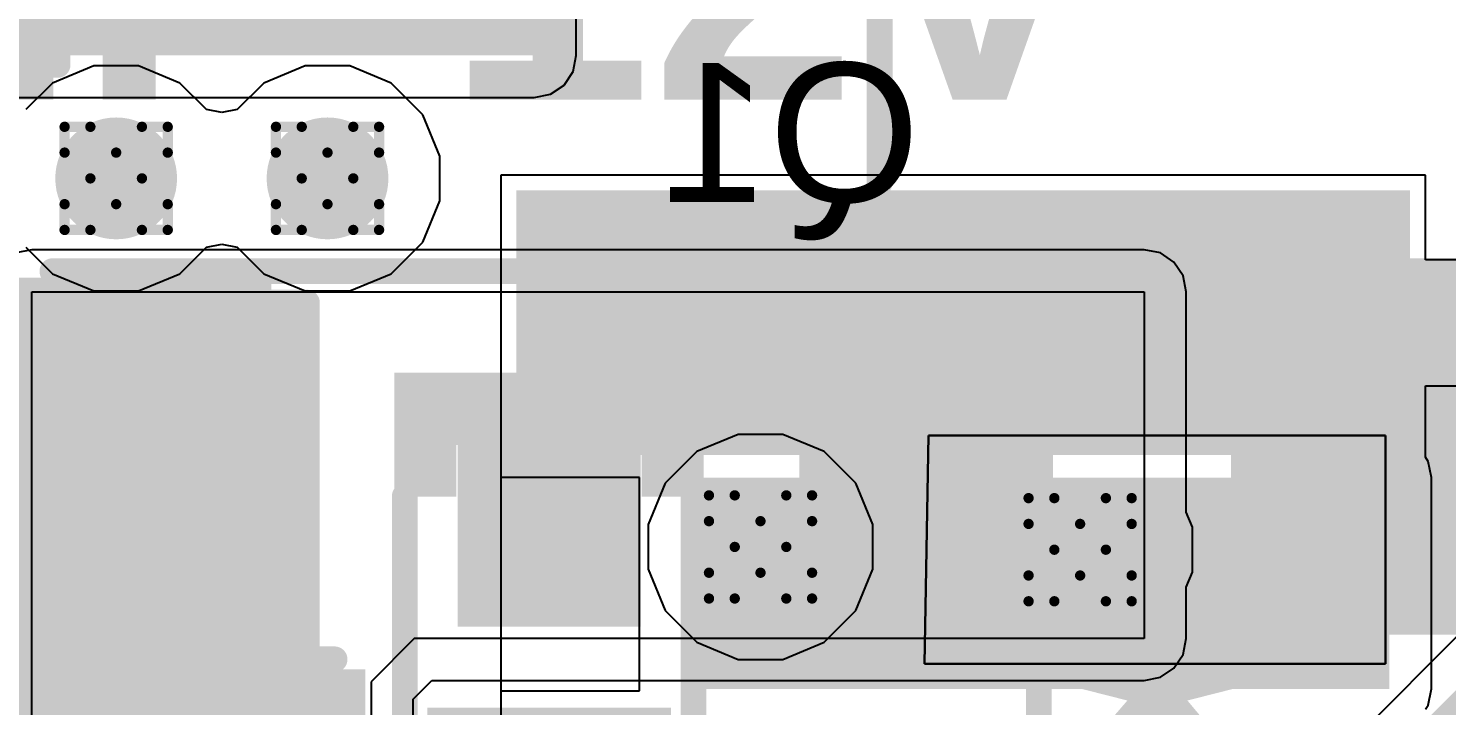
# Model space of a CAD drawing. Header units: inches. Extents: x -6 to 328, y -6 to 90.
# Drawn here: x 4.81 to 11.8, y 29.68 to 33.01 of the extents above; entities that cross this region are included whole.
import ezdxf

# ---------------------------------------------------------------- set-up
doc = ezdxf.new("R2010")
doc.units = ezdxf.units.IN
for name, color, linetype in [('Bottom Layer', 5, 'Continuous'), ('Bottom Overlay', 54, 'Continuous'), ('Bottom Paste', 16, 'Continuous'), ('Bottom Solder', 6, 'Continuous'), ('Drill Drawing', 1, 'Continuous'), ('GND', 76, 'Continuous'), ('PWR', 16, 'Continuous'), ('Top Layer', 1, 'Continuous'), ('Top Overlay', 2, 'Continuous'), ('Top Paste', 8, 'Continuous'), ('Top Solder', 216, 'Continuous'), ('Via Holes', 16, 'Continuous')]:
    doc.layers.add(name, color=color, linetype=linetype)
doc.styles.add('Arial', font='', dxfattribs={"height": 0.2})
doc.styles.add('Arial_Bold', font='', dxfattribs={"height": 0.2})
doc.styles.get('Arial').set_extended_font_data('Arial')
doc.styles.get('Arial_Bold').set_extended_font_data('Arial', bold=True)

# ---------------------------------------------------------------- blocks, each defined once
blk = doc.blocks.new('FNR4030S3R9MT_B_47')
at = {"layer": 'Bottom Layer'}
for points in [[(-2.05, 1.85), (-0.95, 1.85), (-0.95, -1.85), (-2.05, -1.85)], [(0.95, 1.85), (2.05, 1.85), (2.05, -1.85), (0.95, -1.85)]]:
    blk.add_hatch(color=5, dxfattribs=at).paths.add_polyline_path(points)
at = {"layer": 'Bottom Paste'}
for points in [[(-2.05, 1.85), (-0.95, 1.85), (-0.95, -1.85), (-2.05, -1.85)], [(0.95, 1.85), (2.05, 1.85), (2.05, -1.85), (0.95, -1.85)]]:
    blk.add_hatch(color=16, dxfattribs=at).paths.add_polyline_path(points)
at = {"layer": 'Bottom Solder'}
for points in [[(-2.1516, 1.9516), (-0.8484, 1.9516), (-0.8484, -1.9516), (-2.1516, -1.9516)], [(0.8484, 1.9516), (2.1516, 1.9516), (2.1516, -1.9516), (0.8484, -1.9516)]]:
    blk.add_hatch(color=6, dxfattribs=at).paths.add_polyline_path(points)
at = {"layer": 'Bottom Overlay'}
for points in [[(-2, 2, 0.127, 0.127, 0), (2, 2, 0.127, 0.127, 0)], [(-2, -2, 0.127, 0.127, 0), (2, -2, 0.127, 0.127, 0)]]:
    blk.add_lwpolyline(points, format="xyseb", dxfattribs=at)
for points in [[(-2.0317, 2, 0.0635, 0.0635, 1), (-1.9682, 2, 0.0635, 0.0635, 1)], [(1.9683, 2, 0.0635, 0.0635, 1), (2.0318, 2, 0.0635, 0.0635, 1)], [(-2.0317, -2, 0.0635, 0.0635, 1), (-1.9682, -2, 0.0635, 0.0635, 1)], [(1.9683, -2, 0.0635, 0.0635, 1), (2.0318, -2, 0.0635, 0.0635, 1)]]:
    blk.add_lwpolyline(points, format="xyseb", close=True, dxfattribs=at)
blk = doc.blocks.new('HR963370A_51')
at = {"layer": 'Top Layer'}
blk.add_hatch(color=1, dxfattribs=at).paths.add_polyline_path([(6, 10.35), (7.1, 10.35), (7.1, 6.15), (6, 6.15)])
at = {"layer": 'Top Paste'}
blk.add_hatch(color=8, dxfattribs=at).paths.add_polyline_path([(6, 10.35), (7.1, 10.35), (7.1, 6.15), (6, 6.15)])
at = {"layer": 'Top Solder'}
blk.add_hatch(color=216, dxfattribs=at).paths.add_polyline_path([(5.8984, 10.4516), (7.2016, 10.4516), (7.2016, 6.0484), (5.8984, 6.0484)])
at = {"layer": 'Top Overlay'}
blk.add_lwpolyline([(7.239, 8.6614, 0.127, 0.127, 0), (8.1788, 8.6614, 0.127, 0.127, 0)], format="xyseb", dxfattribs=at)
blk.add_lwpolyline([(7.2073, 8.6614, 0.0635, 0.0635, 1), (7.2708, 8.6614, 0.0635, 0.0635, 1)], format="xyseb", close=True, dxfattribs=at)
blk = doc.blocks.new('SOD_523F_B_55')
at = {"layer": 'Bottom Layer'}
for points in [[(-1.4, 0.26), (-0.6, 0.26), (-0.6, -0.26), (-1.4, -0.26)], [(0.6, 0.26), (1.4, 0.26), (1.4, -0.26), (0.6, -0.26)]]:
    blk.add_hatch(color=5, dxfattribs=at).paths.add_polyline_path(points)
at = {"layer": 'Bottom Overlay'}
for points in [[(0.7367, 0.3302), (1.7781, 0.3302), (1.7781, 0.508), (0.7367, 0.508)], [(1.4987, -0.3556), (1.7781, -0.3556), (1.7781, 0.381), (1.4987, 0.381)], [(0.7367, -0.508), (1.7781, -0.508), (1.7781, -0.3302), (0.7367, -0.3302)]]:
    blk.add_hatch(color=54, dxfattribs=at).paths.add_polyline_path(points)
at = {"layer": 'Bottom Paste'}
for points in [[(-1.4, 0.26), (-0.6, 0.26), (-0.6, -0.26), (-1.4, -0.26)], [(0.6, 0.26), (1.4, 0.26), (1.4, -0.26), (0.6, -0.26)]]:
    blk.add_hatch(color=16, dxfattribs=at).paths.add_polyline_path(points)
at = {"layer": 'Bottom Solder'}
for points in [[(-1.5016, 0.3616), (-0.4984, 0.3616), (-0.4984, -0.3616), (-1.5016, -0.3616)], [(0.4984, 0.3616), (1.5016, 0.3616), (1.5016, -0.3616), (0.4984, -0.3616)]]:
    blk.add_hatch(color=6, dxfattribs=at).paths.add_polyline_path(points)
at = {"layer": 'Bottom Overlay'}
for points in [[(0.7366, 0.4572, 0.127, 0.127, 0), (-0.635, 0.4572, 0.127, 0.127, 0)], [(-0.635, 0.4572, 0.127, 0.127, 0), (-0.635, 0.3772, 0.127, 0.127, 0)], [(-0.635, -0.381, 0.127, 0.127, 0), (-0.635, -0.461, 0.127, 0.127, 0)], [(0.7366, -0.4572, 0.127, 0.127, 0), (-0.635, -0.4572, 0.127, 0.127, 0)]]:
    blk.add_lwpolyline(points, format="xyseb", dxfattribs=at)
for points in [[(-0.6667, 0.4572, 0.0635, 0.0635, 1), (-0.6032, 0.4572, 0.0635, 0.0635, 1)], [(-0.6667, 0.4572, 0.0635, 0.0635, 1), (-0.6032, 0.4572, 0.0635, 0.0635, 1)], [(0.7048, 0.4572, 0.0635, 0.0635, 1), (0.7683, 0.4572, 0.0635, 0.0635, 1)], [(-0.6667, 0.3772, 0.0635, 0.0635, 1), (-0.6032, 0.3772, 0.0635, 0.0635, 1)], [(-0.6667, -0.381, 0.0635, 0.0635, 1), (-0.6032, -0.381, 0.0635, 0.0635, 1)], [(-0.6667, -0.4572, 0.0635, 0.0635, 1), (-0.6032, -0.4572, 0.0635, 0.0635, 1)], [(-0.6667, -0.461, 0.0635, 0.0635, 1), (-0.6032, -0.461, 0.0635, 0.0635, 1)], [(0.7048, -0.4572, 0.0635, 0.0635, 1), (0.7683, -0.4572, 0.0635, 0.0635, 1)]]:
    blk.add_lwpolyline(points, format="xyseb", close=True, dxfattribs=at)
blk = doc.blocks.new('M____SMP_B_57')
at = {"layer": 'Bottom Layer'}
for points in [[(-1.95, 0.55), (0.05, 0.55), (0.05, -0.55), (-1.95, -0.55)], [(0.55, 0.4), (1.35, 0.4), (1.35, -0.4), (0.55, -0.4)]]:
    blk.add_hatch(color=5, dxfattribs=at).paths.add_polyline_path(points)
at = {"layer": 'Bottom Overlay'}
for points in [[(1.1404, 0.4581), (1.4198, 0.4581), (1.4198, 0.7629), (1.1404, 0.7629)], [(1.75, 0.7629), (1.3944, 0.7629), (1.3944, -0.7611), (1.75, -0.7611)], [(1.1404, -0.7611), (1.4198, -0.7611), (1.4198, -0.4563), (1.1404, -0.4563)]]:
    blk.add_hatch(color=54, dxfattribs=at).paths.add_polyline_path(points)
at = {"layer": 'Bottom Paste'}
for points in [[(-1.95, 0.55), (0.05, 0.55), (0.05, -0.55), (-1.95, -0.55)], [(0.55, 0.4), (1.35, 0.4), (1.35, -0.4), (0.55, -0.4)]]:
    blk.add_hatch(color=16, dxfattribs=at).paths.add_polyline_path(points)
at = {"layer": 'Bottom Solder'}
for points in [[(-2.0008, 0.6008), (0.1008, 0.6008), (0.1008, -0.6008), (-2.0008, -0.6008)], [(0.4992, 0.4508), (1.4008, 0.4508), (1.4008, -0.4508), (0.4992, -0.4508)]]:
    blk.add_hatch(color=6, dxfattribs=at).paths.add_polyline_path(points)
at = {"layer": 'Bottom Overlay'}
for points in [[(-1.0922, 0.7112, 0.127, 0.127, 0), (1.143, 0.7112, 0.127, 0.127, 0)], [(-1.0922, -0.7112, 0.127, 0.127, 0), (1.143, -0.7112, 0.127, 0.127, 0)]]:
    blk.add_lwpolyline(points, format="xyseb", dxfattribs=at)
for points in [[(-1.124, 0.7112, 0.0635, 0.0635, 1), (-1.0604, 0.7112, 0.0635, 0.0635, 1)], [(1.1113, 0.7112, 0.0635, 0.0635, 1), (1.1747, 0.7112, 0.0635, 0.0635, 1)], [(-1.124, -0.7112, 0.0635, 0.0635, 1), (-1.0604, -0.7112, 0.0635, 0.0635, 1)], [(1.1113, -0.7112, 0.0635, 0.0635, 1), (1.1747, -0.7112, 0.0635, 0.0635, 1)]]:
    blk.add_lwpolyline(points, format="xyseb", close=True, dxfattribs=at)
blk = doc.blocks.new('C___1210_89')
at = {"layer": 'Top Layer'}
for points in [[(-2.032, 1.397), (-0.508, 1.397), (-0.508, -1.397), (-2.032, -1.397)], [(0.508, 1.397), (2.032, 1.397), (2.032, -1.397), (0.508, -1.397)]]:
    blk.add_hatch(color=1, dxfattribs=at).paths.add_polyline_path(points)
at = {"layer": 'Top Paste'}
for points in [[(-2.032, 1.397), (-0.508, 1.397), (-0.508, -1.397), (-2.032, -1.397)], [(0.508, 1.397), (2.032, 1.397), (2.032, -1.397), (0.508, -1.397)]]:
    blk.add_hatch(color=8, dxfattribs=at).paths.add_polyline_path(points)
at = {"layer": 'Top Solder'}
for points in [[(-2.1336, 1.4986), (-0.4064, 1.4986), (-0.4064, -1.4986), (-2.1336, -1.4986)], [(0.4064, 1.4986), (2.1336, 1.4986), (2.1336, -1.4986), (0.4064, -1.4986)]]:
    blk.add_hatch(color=216, dxfattribs=at).paths.add_polyline_path(points)
at = {"layer": 'Top Overlay'}
for points in [[(-2.1336, 1.4986, 0.127, 0.127, 0), (-2.1336, -1.4986, 0.127, 0.127, 0)], [(-0.5842, 1.4986, 0.127, 0.127, 0), (-2.1336, 1.4986, 0.127, 0.127, 0)], [(2.1336, 1.4986, 0.127, 0.127, 0), (0.5842, 1.4986, 0.127, 0.127, 0)], [(2.1336, 1.4986, 0.127, 0.127, 0), (2.1336, -1.4986, 0.127, 0.127, 0)], [(-0.5842, -1.4986, 0.127, 0.127, 0), (-2.1336, -1.4986, 0.127, 0.127, 0)], [(2.1336, -1.4986, 0.127, 0.127, 0), (0.5842, -1.4986, 0.127, 0.127, 0)]]:
    blk.add_lwpolyline(points, format="xyseb", dxfattribs=at)
for points in [[(-2.16535, 1.4986, 0.0635, 0.0635, 1), (-2.10185, 1.4986, 0.0635, 0.0635, 1)], [(-2.16535, 1.4986, 0.0635, 0.0635, 1), (-2.10185, 1.4986, 0.0635, 0.0635, 1)], [(-0.61595, 1.4986, 0.0635, 0.0635, 1), (-0.55245, 1.4986, 0.0635, 0.0635, 1)], [(0.55245, 1.4986, 0.0635, 0.0635, 1), (0.61595, 1.4986, 0.0635, 0.0635, 1)], [(2.10185, 1.4986, 0.0635, 0.0635, 1), (2.16535, 1.4986, 0.0635, 0.0635, 1)], [(2.10185, 1.4986, 0.0635, 0.0635, 1), (2.16535, 1.4986, 0.0635, 0.0635, 1)], [(-2.16535, -1.4986, 0.0635, 0.0635, 1), (-2.10185, -1.4986, 0.0635, 0.0635, 1)], [(-2.16535, -1.4986, 0.0635, 0.0635, 1), (-2.10185, -1.4986, 0.0635, 0.0635, 1)], [(-0.61595, -1.4986, 0.0635, 0.0635, 1), (-0.55245, -1.4986, 0.0635, 0.0635, 1)], [(0.55245, -1.4986, 0.0635, 0.0635, 1), (0.61595, -1.4986, 0.0635, 0.0635, 1)], [(2.10185, -1.4986, 0.0635, 0.0635, 1), (2.16535, -1.4986, 0.0635, 0.0635, 1)], [(2.10185, -1.4986, 0.0635, 0.0635, 1), (2.16535, -1.4986, 0.0635, 0.0635, 1)]]:
    blk.add_lwpolyline(points, format="xyseb", close=True, dxfattribs=at)
blk = doc.blocks.new('C___0805_B_91')
at = {"layer": 'Bottom Layer'}
for points in [[(-1.524, 0.762), (-0.508, 0.762), (-0.508, -0.762), (-1.524, -0.762)], [(0.508, 0.762), (1.524, 0.762), (1.524, -0.762), (0.508, -0.762)]]:
    blk.add_hatch(color=5, dxfattribs=at).paths.add_polyline_path(points)
at = {"layer": 'Bottom Paste'}
for points in [[(-1.524, 0.762), (-0.508, 0.762), (-0.508, -0.762), (-1.524, -0.762)], [(0.508, 0.762), (1.524, 0.762), (1.524, -0.762), (0.508, -0.762)]]:
    blk.add_hatch(color=16, dxfattribs=at).paths.add_polyline_path(points)
at = {"layer": 'Bottom Solder'}
for points in [[(-1.594, 0.832), (-0.438, 0.832), (-0.438, -0.832), (-1.594, -0.832)], [(0.438, 0.832), (1.594, 0.832), (1.594, -0.832), (0.438, -0.832)]]:
    blk.add_hatch(color=6, dxfattribs=at).paths.add_polyline_path(points)
at = {"layer": 'Bottom Overlay'}
for points in [[(-1.6256, 0.8636, 0.127, 0.127, 0), (-1.6256, -0.8636, 0.127, 0.127, 0)], [(-0.6096, 0.8636, 0.127, 0.127, 0), (-1.6256, 0.8636, 0.127, 0.127, 0)], [(1.6256, 0.8636, 0.127, 0.127, 0), (0.6096, 0.8636, 0.127, 0.127, 0)], [(1.6256, 0.8636, 0.127, 0.127, 0), (1.6256, -0.8636, 0.127, 0.127, 0)], [(-0.6096, -0.8636, 0.127, 0.127, 0), (-1.6256, -0.8636, 0.127, 0.127, 0)], [(1.6256, -0.8636, 0.127, 0.127, 0), (0.6096, -0.8636, 0.127, 0.127, 0)]]:
    blk.add_lwpolyline(points, format="xyseb", dxfattribs=at)
for points in [[(-1.6574, 0.8636, 0.0635, 0.0635, 1), (-1.5938, 0.8636, 0.0635, 0.0635, 1)], [(-1.6574, 0.8636, 0.0635, 0.0635, 1), (-1.5938, 0.8636, 0.0635, 0.0635, 1)], [(-0.6413, 0.8636, 0.0635, 0.0635, 1), (-0.5778, 0.8636, 0.0635, 0.0635, 1)], [(0.5778, 0.8636, 0.0635, 0.0635, 1), (0.6413, 0.8636, 0.0635, 0.0635, 1)], [(1.5938, 0.8636, 0.0635, 0.0635, 1), (1.6574, 0.8636, 0.0635, 0.0635, 1)], [(1.5938, 0.8636, 0.0635, 0.0635, 1), (1.6574, 0.8636, 0.0635, 0.0635, 1)], [(-1.6574, -0.8636, 0.0635, 0.0635, 1), (-1.5938, -0.8636, 0.0635, 0.0635, 1)], [(-1.6574, -0.8636, 0.0635, 0.0635, 1), (-1.5938, -0.8636, 0.0635, 0.0635, 1)], [(-0.6413, -0.8636, 0.0635, 0.0635, 1), (-0.5778, -0.8636, 0.0635, 0.0635, 1)], [(0.5778, -0.8636, 0.0635, 0.0635, 1), (0.6413, -0.8636, 0.0635, 0.0635, 1)], [(1.5938, -0.8636, 0.0635, 0.0635, 1), (1.6574, -0.8636, 0.0635, 0.0635, 1)], [(1.5938, -0.8636, 0.0635, 0.0635, 1), (1.6574, -0.8636, 0.0635, 0.0635, 1)]]:
    blk.add_lwpolyline(points, format="xyseb", close=True, dxfattribs=at)
blk = doc.blocks.new('C___0805_B_92')
at = {"layer": 'Bottom Layer'}
for points in [[(-1.524, 0.762), (-0.508, 0.762), (-0.508, -0.762), (-1.524, -0.762)], [(0.508, 0.762), (1.524, 0.762), (1.524, -0.762), (0.508, -0.762)]]:
    blk.add_hatch(color=5, dxfattribs=at).paths.add_polyline_path(points)
at = {"layer": 'Bottom Paste'}
for points in [[(-1.524, 0.762), (-0.508, 0.762), (-0.508, -0.762), (-1.524, -0.762)], [(0.508, 0.762), (1.524, 0.762), (1.524, -0.762), (0.508, -0.762)]]:
    blk.add_hatch(color=16, dxfattribs=at).paths.add_polyline_path(points)
at = {"layer": 'Bottom Solder'}
for points in [[(-1.594, 0.832), (-0.438, 0.832), (-0.438, -0.832), (-1.594, -0.832)], [(0.438, 0.832), (1.594, 0.832), (1.594, -0.832), (0.438, -0.832)]]:
    blk.add_hatch(color=6, dxfattribs=at).paths.add_polyline_path(points)
at = {"layer": 'Bottom Overlay'}
for points in [[(-1.6256, 0.8636, 0.127, 0.127, 0), (-0.6096, 0.8636, 0.127, 0.127, 0)], [(-1.6256, -0.8636, 0.127, 0.127, 0), (-1.6256, 0.8636, 0.127, 0.127, 0)], [(0.6096, 0.8636, 0.127, 0.127, 0), (1.6256, 0.8636, 0.127, 0.127, 0)], [(1.6256, -0.8636, 0.127, 0.127, 0), (1.6256, 0.8636, 0.127, 0.127, 0)], [(-1.6256, -0.8636, 0.127, 0.127, 0), (-0.6096, -0.8636, 0.127, 0.127, 0)], [(0.6096, -0.8636, 0.127, 0.127, 0), (1.6256, -0.8636, 0.127, 0.127, 0)]]:
    blk.add_lwpolyline(points, format="xyseb", dxfattribs=at)
for points in [[(-1.6574, 0.8636, 0.0635, 0.0635, 1), (-1.5938, 0.8636, 0.0635, 0.0635, 1)], [(-1.6574, 0.8636, 0.0635, 0.0635, 1), (-1.5938, 0.8636, 0.0635, 0.0635, 1)], [(-0.6413, 0.8636, 0.0635, 0.0635, 1), (-0.5778, 0.8636, 0.0635, 0.0635, 1)], [(0.5778, 0.8636, 0.0635, 0.0635, 1), (0.6413, 0.8636, 0.0635, 0.0635, 1)], [(1.5938, 0.8636, 0.0635, 0.0635, 1), (1.6574, 0.8636, 0.0635, 0.0635, 1)], [(1.5938, 0.8636, 0.0635, 0.0635, 1), (1.6574, 0.8636, 0.0635, 0.0635, 1)], [(-1.6574, -0.8636, 0.0635, 0.0635, 1), (-1.5938, -0.8636, 0.0635, 0.0635, 1)], [(-1.6574, -0.8636, 0.0635, 0.0635, 1), (-1.5938, -0.8636, 0.0635, 0.0635, 1)], [(-0.6413, -0.8636, 0.0635, 0.0635, 1), (-0.5778, -0.8636, 0.0635, 0.0635, 1)], [(0.5778, -0.8636, 0.0635, 0.0635, 1), (0.6413, -0.8636, 0.0635, 0.0635, 1)], [(1.5938, -0.8636, 0.0635, 0.0635, 1), (1.6574, -0.8636, 0.0635, 0.0635, 1)], [(1.5938, -0.8636, 0.0635, 0.0635, 1), (1.6574, -0.8636, 0.0635, 0.0635, 1)]]:
    blk.add_lwpolyline(points, format="xyseb", close=True, dxfattribs=at)

msp = doc.modelspace()

# ---------------------------------------------------------------- hatches: boundary and pattern name
at = {"layer": 'Bottom Layer'}
msp.add_hatch(color=5, dxfattribs=at).paths.add_polyline_path([(4.3228, 32.879), (7.3068, 32.879), (7.3068, 36.391), (4.3228, 36.391)])
h = msp.add_hatch(color=5, dxfattribs=at)
edge = h.paths.add_edge_path()
edge.add_arc((5.2466, 32.273), 0.3, 0, 360)
h = msp.add_hatch(color=5, dxfattribs=at)
edge = h.paths.add_edge_path()
edge.add_arc((6.288, 32.273), 0.3, 0, 360)
h = msp.add_hatch(color=5, dxfattribs=at)
edge = h.paths.add_edge_path()
edge.add_arc((8.4216, 30.4578), 0.3, 0, 360)
h = msp.add_hatch(color=5, dxfattribs=at)
edge = h.paths.add_edge_path()
edge.add_arc((9.9964, 30.4442), 0.3, 0, 360)
at = {"layer": 'GND'}
h = msp.add_hatch(color=76, dxfattribs=at)
edge = h.paths.add_edge_path()
edge.add_arc((5.2466, 32.273), 0.3, 0, 360)
h = msp.add_hatch(color=76, dxfattribs=at)
edge = h.paths.add_edge_path()
edge.add_arc((6.288, 32.273), 0.3, 0, 360)
h = msp.add_hatch(color=76, dxfattribs=at)
edge = h.paths.add_edge_path()
edge.add_arc((8.4216, 30.4578), 0.3, 0, 360)
h = msp.add_hatch(color=76, dxfattribs=at)
edge = h.paths.add_edge_path()
edge.add_arc((9.9964, 30.4442), 0.3, 0, 360)
at = {"layer": 'PWR'}
h = msp.add_hatch(color=16, dxfattribs=at)
edge = h.paths.add_edge_path()
edge.add_arc((5.2466, 32.273), 0.3, 0, 360)
h = msp.add_hatch(color=16, dxfattribs=at)
edge = h.paths.add_edge_path()
edge.add_arc((6.288, 32.273), 0.3, 0, 360)
h = msp.add_hatch(color=16, dxfattribs=at)
edge = h.paths.add_edge_path()
edge.add_arc((8.4216, 30.4578), 0.3, 0, 360)
h = msp.add_hatch(color=16, dxfattribs=at)
edge = h.paths.add_edge_path()
edge.add_arc((9.9964, 30.4442), 0.3, 0, 360)
at = {"layer": 'Top Layer'}
h = msp.add_hatch(color=1, dxfattribs=at)
edge = h.paths.add_edge_path()
edge.add_arc((5.2466, 32.273), 0.3, 0, 360)
h = msp.add_hatch(color=1, dxfattribs=at)
edge = h.paths.add_edge_path()
edge.add_arc((6.288, 32.273), 0.3, 0, 360)
msp.add_hatch(color=1, dxfattribs=at).paths.add_polyline_path([(8.0518, 29.7584), (11.52, 29.7584), (11.52, 30.7998), (8.0518, 30.7998)])
h = msp.add_hatch(color=1, dxfattribs=at)
edge = h.paths.add_edge_path()
edge.add_arc((8.4216, 30.4578), 0.3, 0, 360)
h = msp.add_hatch(color=1, dxfattribs=at)
edge = h.paths.add_edge_path()
edge.add_arc((9.9964, 30.4442), 0.3, 0, 360)
at = {"layer": 'Via Holes'}
h = msp.add_hatch(color=7, dxfattribs=at)
edge = h.paths.add_edge_path()
edge.add_arc((5.2466, 32.273), 0.15, 0, 360)
h = msp.add_hatch(color=7, dxfattribs=at)
edge = h.paths.add_edge_path()
edge.add_arc((6.288, 32.273), 0.15, 0, 360)
h = msp.add_hatch(color=7, dxfattribs=at)
edge = h.paths.add_edge_path()
edge.add_arc((8.4216, 30.4578), 0.15, 0, 360)
h = msp.add_hatch(color=7, dxfattribs=at)
edge = h.paths.add_edge_path()
edge.add_arc((9.9964, 30.4442), 0.15, 0, 360)

# ---------------------------------------------------------------- linework, layer by layer
at = {"layer": 'Bottom Layer'}
for p, q in [((7.514, 32.879), (7.514, 36.391)), ((7.4982, 32.7997), (7.514, 32.879)), ((7.4533, 32.7325), (7.4982, 32.7997)), ((7.3861, 32.6876), (7.4533, 32.7325)), ((2.8586, 32.6719), (7.3068, 32.6719)), ((7.3068, 32.6719), (7.3861, 32.6876)), ((4.8308, 31.9214), (4.7515, 31.9057)), ((10.3124, 31.9214), (4.8308, 31.9214)), ((10.3917, 31.9056), (10.3124, 31.9214)), ((10.4589, 31.8607), (10.3917, 31.9056)), ((10.5038, 31.7935), (10.4589, 31.8607)), ((10.5196, 31.7142), (10.5038, 31.7935)), ((4.8308, 31.7142), (10.3124, 31.7142)), ((4.8308, 26.0542), (4.8308, 31.7142)), ((10.3124, 31.7142), (10.3124, 30.0074)), ((10.5196, 30.6288), (10.5196, 31.7142)), ((10.5504, 30.5544), (10.5196, 30.6288)), ((10.5504, 30.334), (10.5504, 30.5544)), ((10.5196, 30.2597), (10.5504, 30.334)), ((10.5196, 30.0074), (10.5196, 30.2597)), ((11.8967, 30.0609), (11.3417, 29.5058)), ((6.7156, 30.0074), (6.5024, 29.7942)), ((10.3124, 30.0074), (6.7156, 30.0074)), ((10.5038, 29.9281), (10.5196, 30.0074)), ((10.4589, 29.8609), (10.5038, 29.9281)), ((10.3917, 29.816), (10.4589, 29.8609)), ((6.5024, 29.7942), (6.5024, 27.4068)), ((6.7096, 29.7084), (6.8015, 29.8003)), ((6.8015, 29.8003), (10.3124, 29.8003)), ((10.3124, 29.8003), (10.3917, 29.816)), ((6.7096, 27.4068), (6.7096, 29.7084))]:
    msp.add_line(p, q, dxfattribs=at)
msp.add_lwpolyline([(11.4704, 29.1951, 0.254, 0.254, 0), (12.4495, 30.1741, 0.254, 0.254, 0)], format="xyseb", dxfattribs=at)
at = {"layer": 'Bottom Overlay'}
for points in [[(5.6988, 31.8158, 0.127, 0.127, 0), (6.6173, 31.8158, 0.127, 0.127, 0)], [(6.6173, 31.8158, 0.127, 0.127, 0), (12.0284, 31.8158, 0.127, 0.127, 0)], [(9.7932, 27.5994, 0.127, 0.127, 0), (9.7932, 29.9026, 0.127, 0.127, 0)]]:
    msp.add_lwpolyline(points, format="xyseb", dxfattribs=at)
for points in [[(5.6671, 31.8158, 0.0635, 0.0635, 1), (5.7306, 31.8158, 0.0635, 0.0635, 1)], [(6.5856, 31.8158, 0.0635, 0.0635, 1), (6.6491, 31.8158, 0.0635, 0.0635, 1)], [(6.5856, 31.8158, 0.0635, 0.0635, 1), (6.6491, 31.8158, 0.0635, 0.0635, 1)], [(9.7614, 29.9026, 0.0635, 0.0635, 1), (9.8249, 29.9026, 0.0635, 0.0635, 1)]]:
    msp.add_lwpolyline(points, format="xyseb", close=True, dxfattribs=at)
at = {"layer": 'Drill Drawing'}
for points in [[(4.9926, 32.4, 0.0508, 0.0508, 0), (4.9926, 32.527, 0.0508, 0.0508, 0)], [(4.9926, 32.527, 0.0508, 0.0508, 0), (5.1196, 32.527, 0.0508, 0.0508, 0)], [(5.1196, 32.527, 0.0508, 0.0508, 0), (5.2466, 32.4, 0.0508, 0.0508, 0)], [(5.2466, 32.4, 0.0508, 0.0508, 0), (5.3736, 32.527, 0.0508, 0.0508, 0)], [(5.3736, 32.527, 0.0508, 0.0508, 0), (5.5006, 32.527, 0.0508, 0.0508, 0)], [(5.5006, 32.4, 0.0508, 0.0508, 0), (5.5006, 32.527, 0.0508, 0.0508, 0)], [(6.034, 32.4, 0.0508, 0.0508, 0), (6.034, 32.527, 0.0508, 0.0508, 0)], [(6.034, 32.527, 0.0508, 0.0508, 0), (6.161, 32.527, 0.0508, 0.0508, 0)], [(6.161, 32.527, 0.0508, 0.0508, 0), (6.288, 32.4, 0.0508, 0.0508, 0)], [(6.288, 32.4, 0.0508, 0.0508, 0), (6.415, 32.527, 0.0508, 0.0508, 0)], [(6.415, 32.527, 0.0508, 0.0508, 0), (6.542, 32.527, 0.0508, 0.0508, 0)], [(6.542, 32.4, 0.0508, 0.0508, 0), (6.542, 32.527, 0.0508, 0.0508, 0)], [(4.9926, 32.4, 0.0508, 0.0508, 0), (5.1196, 32.273, 0.0508, 0.0508, 0)], [(5.3736, 32.273, 0.0508, 0.0508, 0), (5.5006, 32.4, 0.0508, 0.0508, 0)], [(6.034, 32.4, 0.0508, 0.0508, 0), (6.161, 32.273, 0.0508, 0.0508, 0)], [(6.415, 32.273, 0.0508, 0.0508, 0), (6.542, 32.4, 0.0508, 0.0508, 0)], [(4.9926, 32.146, 0.0508, 0.0508, 0), (5.1196, 32.273, 0.0508, 0.0508, 0)], [(5.3736, 32.273, 0.0508, 0.0508, 0), (5.5006, 32.146, 0.0508, 0.0508, 0)], [(6.034, 32.146, 0.0508, 0.0508, 0), (6.161, 32.273, 0.0508, 0.0508, 0)], [(6.415, 32.273, 0.0508, 0.0508, 0), (6.542, 32.146, 0.0508, 0.0508, 0)], [(4.9926, 32.019, 0.0508, 0.0508, 0), (4.9926, 32.146, 0.0508, 0.0508, 0)], [(5.1196, 32.019, 0.0508, 0.0508, 0), (5.2466, 32.146, 0.0508, 0.0508, 0)], [(5.2466, 32.146, 0.0508, 0.0508, 0), (5.3736, 32.019, 0.0508, 0.0508, 0)], [(5.5006, 32.019, 0.0508, 0.0508, 0), (5.5006, 32.146, 0.0508, 0.0508, 0)], [(6.034, 32.019, 0.0508, 0.0508, 0), (6.034, 32.146, 0.0508, 0.0508, 0)], [(6.161, 32.019, 0.0508, 0.0508, 0), (6.288, 32.146, 0.0508, 0.0508, 0)], [(6.288, 32.146, 0.0508, 0.0508, 0), (6.415, 32.019, 0.0508, 0.0508, 0)], [(6.542, 32.019, 0.0508, 0.0508, 0), (6.542, 32.146, 0.0508, 0.0508, 0)], [(4.9926, 32.019, 0.0508, 0.0508, 0), (5.1196, 32.019, 0.0508, 0.0508, 0)], [(5.3736, 32.019, 0.0508, 0.0508, 0), (5.5006, 32.019, 0.0508, 0.0508, 0)], [(6.034, 32.019, 0.0508, 0.0508, 0), (6.161, 32.019, 0.0508, 0.0508, 0)], [(6.415, 32.019, 0.0508, 0.0508, 0), (6.542, 32.019, 0.0508, 0.0508, 0)], [(8.1676, 30.5848, 0.0508, 0.0508, 0), (8.1676, 30.7118, 0.0508, 0.0508, 0)], [(8.1676, 30.7118, 0.0508, 0.0508, 0), (8.2946, 30.7118, 0.0508, 0.0508, 0)], [(8.2946, 30.7118, 0.0508, 0.0508, 0), (8.4216, 30.5848, 0.0508, 0.0508, 0)], [(8.4216, 30.5848, 0.0508, 0.0508, 0), (8.5486, 30.7118, 0.0508, 0.0508, 0)], [(8.5486, 30.7118, 0.0508, 0.0508, 0), (8.6756, 30.7118, 0.0508, 0.0508, 0)], [(8.6756, 30.5848, 0.0508, 0.0508, 0), (8.6756, 30.7118, 0.0508, 0.0508, 0)], [(9.7424, 30.5712, 0.0508, 0.0508, 0), (9.7424, 30.6982, 0.0508, 0.0508, 0)], [(9.7424, 30.6982, 0.0508, 0.0508, 0), (9.8694, 30.6982, 0.0508, 0.0508, 0)], [(9.8694, 30.6982, 0.0508, 0.0508, 0), (9.9964, 30.5712, 0.0508, 0.0508, 0)], [(9.9964, 30.5712, 0.0508, 0.0508, 0), (10.1234, 30.6982, 0.0508, 0.0508, 0)], [(10.1234, 30.6982, 0.0508, 0.0508, 0), (10.2504, 30.6982, 0.0508, 0.0508, 0)], [(10.2504, 30.5712, 0.0508, 0.0508, 0), (10.2504, 30.6982, 0.0508, 0.0508, 0)], [(8.1676, 30.5848, 0.0508, 0.0508, 0), (8.2946, 30.4578, 0.0508, 0.0508, 0)], [(8.5486, 30.4578, 0.0508, 0.0508, 0), (8.6756, 30.5848, 0.0508, 0.0508, 0)], [(9.7424, 30.5712, 0.0508, 0.0508, 0), (9.8694, 30.4442, 0.0508, 0.0508, 0)], [(10.1234, 30.4442, 0.0508, 0.0508, 0), (10.2504, 30.5712, 0.0508, 0.0508, 0)], [(8.1676, 30.3308, 0.0508, 0.0508, 0), (8.2946, 30.4578, 0.0508, 0.0508, 0)], [(8.5486, 30.4578, 0.0508, 0.0508, 0), (8.6756, 30.3308, 0.0508, 0.0508, 0)], [(9.7424, 30.3172, 0.0508, 0.0508, 0), (9.8694, 30.4442, 0.0508, 0.0508, 0)], [(10.1234, 30.4442, 0.0508, 0.0508, 0), (10.2504, 30.3172, 0.0508, 0.0508, 0)], [(8.1676, 30.2038, 0.0508, 0.0508, 0), (8.1676, 30.3308, 0.0508, 0.0508, 0)], [(8.2946, 30.2038, 0.0508, 0.0508, 0), (8.4216, 30.3308, 0.0508, 0.0508, 0)], [(8.4216, 30.3308, 0.0508, 0.0508, 0), (8.5486, 30.2038, 0.0508, 0.0508, 0)], [(8.6756, 30.2038, 0.0508, 0.0508, 0), (8.6756, 30.3308, 0.0508, 0.0508, 0)], [(9.7424, 30.1902, 0.0508, 0.0508, 0), (9.7424, 30.3172, 0.0508, 0.0508, 0)], [(9.8694, 30.1902, 0.0508, 0.0508, 0), (9.9964, 30.3172, 0.0508, 0.0508, 0)], [(9.9964, 30.3172, 0.0508, 0.0508, 0), (10.1234, 30.1902, 0.0508, 0.0508, 0)], [(10.2504, 30.1902, 0.0508, 0.0508, 0), (10.2504, 30.3172, 0.0508, 0.0508, 0)], [(8.1676, 30.2038, 0.0508, 0.0508, 0), (8.2946, 30.2038, 0.0508, 0.0508, 0)], [(8.5486, 30.2038, 0.0508, 0.0508, 0), (8.6756, 30.2038, 0.0508, 0.0508, 0)], [(9.7424, 30.1902, 0.0508, 0.0508, 0), (9.8694, 30.1902, 0.0508, 0.0508, 0)], [(10.1234, 30.1902, 0.0508, 0.0508, 0), (10.2504, 30.1902, 0.0508, 0.0508, 0)]]:
    msp.add_lwpolyline(points, format="xyseb", dxfattribs=at)
for points in [[(4.9799, 32.527, 0.0254, 0.0254, 1), (5.0053, 32.527, 0.0254, 0.0254, 1)], [(4.9799, 32.527, 0.0254, 0.0254, 1), (5.0053, 32.527, 0.0254, 0.0254, 1)], [(5.1069, 32.527, 0.0254, 0.0254, 1), (5.1323, 32.527, 0.0254, 0.0254, 1)], [(5.1069, 32.527, 0.0254, 0.0254, 1), (5.1323, 32.527, 0.0254, 0.0254, 1)], [(5.3609, 32.527, 0.0254, 0.0254, 1), (5.3863, 32.527, 0.0254, 0.0254, 1)], [(5.3609, 32.527, 0.0254, 0.0254, 1), (5.3863, 32.527, 0.0254, 0.0254, 1)], [(5.4879, 32.527, 0.0254, 0.0254, 1), (5.5133, 32.527, 0.0254, 0.0254, 1)], [(5.4879, 32.527, 0.0254, 0.0254, 1), (5.5133, 32.527, 0.0254, 0.0254, 1)], [(6.0213, 32.527, 0.0254, 0.0254, 1), (6.0467, 32.527, 0.0254, 0.0254, 1)], [(6.0213, 32.527, 0.0254, 0.0254, 1), (6.0467, 32.527, 0.0254, 0.0254, 1)], [(6.1483, 32.527, 0.0254, 0.0254, 1), (6.1737, 32.527, 0.0254, 0.0254, 1)], [(6.1483, 32.527, 0.0254, 0.0254, 1), (6.1737, 32.527, 0.0254, 0.0254, 1)], [(6.4023, 32.527, 0.0254, 0.0254, 1), (6.4277, 32.527, 0.0254, 0.0254, 1)], [(6.4023, 32.527, 0.0254, 0.0254, 1), (6.4277, 32.527, 0.0254, 0.0254, 1)], [(6.5293, 32.527, 0.0254, 0.0254, 1), (6.5547, 32.527, 0.0254, 0.0254, 1)], [(6.5293, 32.527, 0.0254, 0.0254, 1), (6.5547, 32.527, 0.0254, 0.0254, 1)], [(4.9799, 32.4, 0.0254, 0.0254, 1), (5.0053, 32.4, 0.0254, 0.0254, 1)], [(4.9799, 32.4, 0.0254, 0.0254, 1), (5.0053, 32.4, 0.0254, 0.0254, 1)], [(5.2339, 32.4, 0.0254, 0.0254, 1), (5.2593, 32.4, 0.0254, 0.0254, 1)], [(5.2339, 32.4, 0.0254, 0.0254, 1), (5.2593, 32.4, 0.0254, 0.0254, 1)], [(5.4879, 32.4, 0.0254, 0.0254, 1), (5.5133, 32.4, 0.0254, 0.0254, 1)], [(5.4879, 32.4, 0.0254, 0.0254, 1), (5.5133, 32.4, 0.0254, 0.0254, 1)], [(6.0213, 32.4, 0.0254, 0.0254, 1), (6.0467, 32.4, 0.0254, 0.0254, 1)], [(6.0213, 32.4, 0.0254, 0.0254, 1), (6.0467, 32.4, 0.0254, 0.0254, 1)], [(6.2753, 32.4, 0.0254, 0.0254, 1), (6.3007, 32.4, 0.0254, 0.0254, 1)], [(6.2753, 32.4, 0.0254, 0.0254, 1), (6.3007, 32.4, 0.0254, 0.0254, 1)], [(6.5293, 32.4, 0.0254, 0.0254, 1), (6.5547, 32.4, 0.0254, 0.0254, 1)], [(6.5293, 32.4, 0.0254, 0.0254, 1), (6.5547, 32.4, 0.0254, 0.0254, 1)], [(5.1069, 32.273, 0.0254, 0.0254, 1), (5.1323, 32.273, 0.0254, 0.0254, 1)], [(5.1069, 32.273, 0.0254, 0.0254, 1), (5.1323, 32.273, 0.0254, 0.0254, 1)], [(5.3609, 32.273, 0.0254, 0.0254, 1), (5.3863, 32.273, 0.0254, 0.0254, 1)], [(5.3609, 32.273, 0.0254, 0.0254, 1), (5.3863, 32.273, 0.0254, 0.0254, 1)], [(6.1483, 32.273, 0.0254, 0.0254, 1), (6.1737, 32.273, 0.0254, 0.0254, 1)], [(6.1483, 32.273, 0.0254, 0.0254, 1), (6.1737, 32.273, 0.0254, 0.0254, 1)], [(6.4023, 32.273, 0.0254, 0.0254, 1), (6.4277, 32.273, 0.0254, 0.0254, 1)], [(6.4023, 32.273, 0.0254, 0.0254, 1), (6.4277, 32.273, 0.0254, 0.0254, 1)], [(4.9799, 32.146, 0.0254, 0.0254, 1), (5.0053, 32.146, 0.0254, 0.0254, 1)], [(4.9799, 32.146, 0.0254, 0.0254, 1), (5.0053, 32.146, 0.0254, 0.0254, 1)], [(5.2339, 32.146, 0.0254, 0.0254, 1), (5.2593, 32.146, 0.0254, 0.0254, 1)], [(5.2339, 32.146, 0.0254, 0.0254, 1), (5.2593, 32.146, 0.0254, 0.0254, 1)], [(5.4879, 32.146, 0.0254, 0.0254, 1), (5.5133, 32.146, 0.0254, 0.0254, 1)], [(5.4879, 32.146, 0.0254, 0.0254, 1), (5.5133, 32.146, 0.0254, 0.0254, 1)], [(6.0213, 32.146, 0.0254, 0.0254, 1), (6.0467, 32.146, 0.0254, 0.0254, 1)], [(6.0213, 32.146, 0.0254, 0.0254, 1), (6.0467, 32.146, 0.0254, 0.0254, 1)], [(6.2753, 32.146, 0.0254, 0.0254, 1), (6.3007, 32.146, 0.0254, 0.0254, 1)], [(6.2753, 32.146, 0.0254, 0.0254, 1), (6.3007, 32.146, 0.0254, 0.0254, 1)], [(6.5293, 32.146, 0.0254, 0.0254, 1), (6.5547, 32.146, 0.0254, 0.0254, 1)], [(6.5293, 32.146, 0.0254, 0.0254, 1), (6.5547, 32.146, 0.0254, 0.0254, 1)], [(4.9799, 32.019, 0.0254, 0.0254, 1), (5.0053, 32.019, 0.0254, 0.0254, 1)], [(4.9799, 32.019, 0.0254, 0.0254, 1), (5.0053, 32.019, 0.0254, 0.0254, 1)], [(5.1069, 32.019, 0.0254, 0.0254, 1), (5.1323, 32.019, 0.0254, 0.0254, 1)], [(5.1069, 32.019, 0.0254, 0.0254, 1), (5.1323, 32.019, 0.0254, 0.0254, 1)], [(5.3609, 32.019, 0.0254, 0.0254, 1), (5.3863, 32.019, 0.0254, 0.0254, 1)], [(5.3609, 32.019, 0.0254, 0.0254, 1), (5.3863, 32.019, 0.0254, 0.0254, 1)], [(5.4879, 32.019, 0.0254, 0.0254, 1), (5.5133, 32.019, 0.0254, 0.0254, 1)], [(5.4879, 32.019, 0.0254, 0.0254, 1), (5.5133, 32.019, 0.0254, 0.0254, 1)], [(6.0213, 32.019, 0.0254, 0.0254, 1), (6.0467, 32.019, 0.0254, 0.0254, 1)], [(6.0213, 32.019, 0.0254, 0.0254, 1), (6.0467, 32.019, 0.0254, 0.0254, 1)], [(6.1483, 32.019, 0.0254, 0.0254, 1), (6.1737, 32.019, 0.0254, 0.0254, 1)], [(6.1483, 32.019, 0.0254, 0.0254, 1), (6.1737, 32.019, 0.0254, 0.0254, 1)], [(6.4023, 32.019, 0.0254, 0.0254, 1), (6.4277, 32.019, 0.0254, 0.0254, 1)], [(6.4023, 32.019, 0.0254, 0.0254, 1), (6.4277, 32.019, 0.0254, 0.0254, 1)], [(6.5293, 32.019, 0.0254, 0.0254, 1), (6.5547, 32.019, 0.0254, 0.0254, 1)], [(6.5293, 32.019, 0.0254, 0.0254, 1), (6.5547, 32.019, 0.0254, 0.0254, 1)], [(8.1549, 30.7118, 0.0254, 0.0254, 1), (8.1803, 30.7118, 0.0254, 0.0254, 1)], [(8.1549, 30.7118, 0.0254, 0.0254, 1), (8.1803, 30.7118, 0.0254, 0.0254, 1)], [(8.2819, 30.7118, 0.0254, 0.0254, 1), (8.3073, 30.7118, 0.0254, 0.0254, 1)], [(8.2819, 30.7118, 0.0254, 0.0254, 1), (8.3073, 30.7118, 0.0254, 0.0254, 1)], [(8.5359, 30.7118, 0.0254, 0.0254, 1), (8.5613, 30.7118, 0.0254, 0.0254, 1)], [(8.5359, 30.7118, 0.0254, 0.0254, 1), (8.5613, 30.7118, 0.0254, 0.0254, 1)], [(8.6629, 30.7118, 0.0254, 0.0254, 1), (8.6883, 30.7118, 0.0254, 0.0254, 1)], [(8.6629, 30.7118, 0.0254, 0.0254, 1), (8.6883, 30.7118, 0.0254, 0.0254, 1)], [(9.7297, 30.6982, 0.0254, 0.0254, 1), (9.7551, 30.6982, 0.0254, 0.0254, 1)], [(9.7297, 30.6982, 0.0254, 0.0254, 1), (9.7551, 30.6982, 0.0254, 0.0254, 1)], [(9.8567, 30.6982, 0.0254, 0.0254, 1), (9.8821, 30.6982, 0.0254, 0.0254, 1)], [(9.8567, 30.6982, 0.0254, 0.0254, 1), (9.8821, 30.6982, 0.0254, 0.0254, 1)], [(10.1107, 30.6982, 0.0254, 0.0254, 1), (10.1361, 30.6982, 0.0254, 0.0254, 1)], [(10.1107, 30.6982, 0.0254, 0.0254, 1), (10.1361, 30.6982, 0.0254, 0.0254, 1)], [(10.2377, 30.6982, 0.0254, 0.0254, 1), (10.2631, 30.6982, 0.0254, 0.0254, 1)], [(10.2377, 30.6982, 0.0254, 0.0254, 1), (10.2631, 30.6982, 0.0254, 0.0254, 1)], [(8.1549, 30.5848, 0.0254, 0.0254, 1), (8.1803, 30.5848, 0.0254, 0.0254, 1)], [(8.1549, 30.5848, 0.0254, 0.0254, 1), (8.1803, 30.5848, 0.0254, 0.0254, 1)], [(8.4089, 30.5848, 0.0254, 0.0254, 1), (8.4343, 30.5848, 0.0254, 0.0254, 1)], [(8.4089, 30.5848, 0.0254, 0.0254, 1), (8.4343, 30.5848, 0.0254, 0.0254, 1)], [(8.6629, 30.5848, 0.0254, 0.0254, 1), (8.6883, 30.5848, 0.0254, 0.0254, 1)], [(8.6629, 30.5848, 0.0254, 0.0254, 1), (8.6883, 30.5848, 0.0254, 0.0254, 1)], [(9.7297, 30.5712, 0.0254, 0.0254, 1), (9.7551, 30.5712, 0.0254, 0.0254, 1)], [(9.7297, 30.5712, 0.0254, 0.0254, 1), (9.7551, 30.5712, 0.0254, 0.0254, 1)], [(9.9837, 30.5712, 0.0254, 0.0254, 1), (10.0091, 30.5712, 0.0254, 0.0254, 1)], [(9.9837, 30.5712, 0.0254, 0.0254, 1), (10.0091, 30.5712, 0.0254, 0.0254, 1)], [(10.2377, 30.5712, 0.0254, 0.0254, 1), (10.2631, 30.5712, 0.0254, 0.0254, 1)], [(10.2377, 30.5712, 0.0254, 0.0254, 1), (10.2631, 30.5712, 0.0254, 0.0254, 1)], [(8.2819, 30.4578, 0.0254, 0.0254, 1), (8.3073, 30.4578, 0.0254, 0.0254, 1)], [(8.2819, 30.4578, 0.0254, 0.0254, 1), (8.3073, 30.4578, 0.0254, 0.0254, 1)], [(8.5359, 30.4578, 0.0254, 0.0254, 1), (8.5613, 30.4578, 0.0254, 0.0254, 1)], [(8.5359, 30.4578, 0.0254, 0.0254, 1), (8.5613, 30.4578, 0.0254, 0.0254, 1)], [(9.8567, 30.4442, 0.0254, 0.0254, 1), (9.8821, 30.4442, 0.0254, 0.0254, 1)], [(9.8567, 30.4442, 0.0254, 0.0254, 1), (9.8821, 30.4442, 0.0254, 0.0254, 1)], [(10.1107, 30.4442, 0.0254, 0.0254, 1), (10.1361, 30.4442, 0.0254, 0.0254, 1)], [(10.1107, 30.4442, 0.0254, 0.0254, 1), (10.1361, 30.4442, 0.0254, 0.0254, 1)], [(8.1549, 30.3308, 0.0254, 0.0254, 1), (8.1803, 30.3308, 0.0254, 0.0254, 1)], [(8.1549, 30.3308, 0.0254, 0.0254, 1), (8.1803, 30.3308, 0.0254, 0.0254, 1)], [(8.4089, 30.3308, 0.0254, 0.0254, 1), (8.4343, 30.3308, 0.0254, 0.0254, 1)], [(8.4089, 30.3308, 0.0254, 0.0254, 1), (8.4343, 30.3308, 0.0254, 0.0254, 1)], [(8.6629, 30.3308, 0.0254, 0.0254, 1), (8.6883, 30.3308, 0.0254, 0.0254, 1)], [(8.6629, 30.3308, 0.0254, 0.0254, 1), (8.6883, 30.3308, 0.0254, 0.0254, 1)], [(9.7297, 30.3172, 0.0254, 0.0254, 1), (9.7551, 30.3172, 0.0254, 0.0254, 1)], [(9.7297, 30.3172, 0.0254, 0.0254, 1), (9.7551, 30.3172, 0.0254, 0.0254, 1)], [(9.9837, 30.3172, 0.0254, 0.0254, 1), (10.0091, 30.3172, 0.0254, 0.0254, 1)], [(9.9837, 30.3172, 0.0254, 0.0254, 1), (10.0091, 30.3172, 0.0254, 0.0254, 1)], [(10.2377, 30.3172, 0.0254, 0.0254, 1), (10.2631, 30.3172, 0.0254, 0.0254, 1)], [(10.2377, 30.3172, 0.0254, 0.0254, 1), (10.2631, 30.3172, 0.0254, 0.0254, 1)], [(8.1549, 30.2038, 0.0254, 0.0254, 1), (8.1803, 30.2038, 0.0254, 0.0254, 1)], [(8.1549, 30.2038, 0.0254, 0.0254, 1), (8.1803, 30.2038, 0.0254, 0.0254, 1)], [(8.2819, 30.2038, 0.0254, 0.0254, 1), (8.3073, 30.2038, 0.0254, 0.0254, 1)], [(8.2819, 30.2038, 0.0254, 0.0254, 1), (8.3073, 30.2038, 0.0254, 0.0254, 1)], [(8.5359, 30.2038, 0.0254, 0.0254, 1), (8.5613, 30.2038, 0.0254, 0.0254, 1)], [(8.5359, 30.2038, 0.0254, 0.0254, 1), (8.5613, 30.2038, 0.0254, 0.0254, 1)], [(8.6629, 30.2038, 0.0254, 0.0254, 1), (8.6883, 30.2038, 0.0254, 0.0254, 1)], [(8.6629, 30.2038, 0.0254, 0.0254, 1), (8.6883, 30.2038, 0.0254, 0.0254, 1)], [(9.7297, 30.1902, 0.0254, 0.0254, 1), (9.7551, 30.1902, 0.0254, 0.0254, 1)], [(9.7297, 30.1902, 0.0254, 0.0254, 1), (9.7551, 30.1902, 0.0254, 0.0254, 1)], [(9.8567, 30.1902, 0.0254, 0.0254, 1), (9.8821, 30.1902, 0.0254, 0.0254, 1)], [(9.8567, 30.1902, 0.0254, 0.0254, 1), (9.8821, 30.1902, 0.0254, 0.0254, 1)], [(10.1107, 30.1902, 0.0254, 0.0254, 1), (10.1361, 30.1902, 0.0254, 0.0254, 1)], [(10.1107, 30.1902, 0.0254, 0.0254, 1), (10.1361, 30.1902, 0.0254, 0.0254, 1)], [(10.2377, 30.1902, 0.0254, 0.0254, 1), (10.2631, 30.1902, 0.0254, 0.0254, 1)], [(10.2377, 30.1902, 0.0254, 0.0254, 1), (10.2631, 30.1902, 0.0254, 0.0254, 1)]]:
    msp.add_lwpolyline(points, format="xyseb", close=True, dxfattribs=at)
at = {"layer": 'GND'}
for p, q in [((8.3114, 31.0118), (8.1078, 30.9275)), ((8.5318, 31.0118), (8.3114, 31.0118)), ((8.7354, 30.9275), (8.5318, 31.0118)), ((9.2299, 29.8825), (9.2485, 31.0065)), ((9.2485, 31.0065), (9.2299, 29.8825)), ((9.2485, 31.0065), (11.5008, 31.0065)), ((11.5008, 31.0065), (9.2485, 31.0065)), ((11.5008, 31.0065), (11.5008, 29.8825)), ((11.5008, 29.8825), (11.5008, 31.0065)), ((8.1078, 30.9275), (7.9519, 30.7716)), ((8.8912, 30.7716), (8.7354, 30.9275)), ((7.9519, 30.7716), (7.8676, 30.568)), ((8.9756, 30.568), (8.8912, 30.7716)), ((7.8676, 30.568), (7.8676, 30.3476)), ((8.9756, 30.3476), (8.9756, 30.568)), ((7.8676, 30.3476), (7.9519, 30.144)), ((8.8912, 30.144), (8.9756, 30.3476)), ((7.9519, 30.144), (8.1078, 29.9882)), ((8.7354, 29.9882), (8.8912, 30.144)), ((8.1078, 29.9882), (8.3114, 29.9038)), ((8.5318, 29.9038), (8.7354, 29.9882)), ((8.3114, 29.9038), (8.5318, 29.9038)), ((11.5008, 29.8825), (9.2299, 29.8825)), ((9.2299, 29.8825), (11.5008, 29.8825))]:
    msp.add_line(p, q, dxfattribs=at)
at = {"layer": 'PWR'}
for p, q in [((5.1364, 32.827), (4.9328, 32.7427)), ((5.3568, 32.827), (5.1364, 32.827)), ((5.5604, 32.7427), (5.3568, 32.827)), ((6.1778, 32.827), (5.9742, 32.7427)), ((6.3982, 32.827), (6.1778, 32.827)), ((6.6018, 32.7427), (6.3982, 32.827)), ((4.9328, 32.7427), (4.8019, 32.6119)), ((5.6912, 32.6119), (5.5604, 32.7427)), ((5.9742, 32.7427), (5.8433, 32.6119)), ((6.7576, 32.5868), (6.6018, 32.7427)), ((5.7673, 32.5969), (5.6912, 32.6119)), ((5.8433, 32.6119), (5.7673, 32.5969)), ((6.842, 32.3832), (6.7576, 32.5868)), ((6.842, 32.1628), (6.842, 32.3832)), ((6.7576, 31.9592), (6.842, 32.1628)), ((5.6912, 31.9342), (5.7673, 31.9492)), ((5.7673, 31.9492), (5.8433, 31.9342)), ((6.6018, 31.8034), (6.7576, 31.9592)), ((4.8019, 31.9342), (4.9328, 31.8034)), ((5.5604, 31.8034), (5.6912, 31.9342)), ((5.8433, 31.9342), (5.9742, 31.8034)), ((4.9328, 31.8034), (5.1364, 31.719)), ((5.3568, 31.719), (5.5604, 31.8034)), ((5.9742, 31.8034), (6.1778, 31.719)), ((6.3982, 31.719), (6.6018, 31.8034)), ((5.1364, 31.719), (5.3568, 31.719)), ((6.1778, 31.719), (6.3982, 31.719))]:
    msp.add_line(p, q, dxfattribs=at)
at = {"layer": 'Top Layer'}
for p, q in [((11.6978, 32.2896), (7.1422, 32.2896)), ((7.1422, 32.2896), (7.1422, 30.834)), ((11.6978, 31.8726), (11.6978, 32.2896)), ((14.7595, 31.8726), (11.6978, 31.8726)), ((11.6978, 30.8995), (11.6978, 31.2511)), ((11.6978, 31.2511), (14.8882, 31.2511)), ((11.7114, 30.8791), (11.6978, 30.8995)), ((7.1422, 30.834), (7.1422, 30.834)), ((7.1422, 30.834), (7.1422, 30.7998)), ((11.7272, 30.7998), (11.7114, 30.8791)), ((7.1422, 30.7998), (7.1422, 29.7496)), ((7.8247, 30.7998), (7.1422, 30.7998)), ((7.1422, 30.7998), (7.1422, 30.7998)), ((7.1422, 30.7998), (7.1422, 30.707)), ((7.8247, 29.7496), (7.8247, 30.7998)), ((11.7272, 29.7584), (11.7272, 30.7998)), ((7.1422, 30.707), (7.1422, 29.7496)), ((7.1422, 29.7496), (7.8247, 29.7496)), ((7.1422, 29.7496), (7.1422, 29.7496)), ((7.1422, 29.7496), (7.1422, 29.3346)), ((11.7114, 29.6792), (11.7272, 29.7584)), ((11.6978, 29.6588), (11.7114, 29.6792))]:
    msp.add_line(p, q, dxfattribs=at)
msp.add_lwpolyline([(9.42, 31.5618, 0.254, 0.254, 0), (14.8882, 31.5618, 0.254, 0.254, 0)], format="xyseb", dxfattribs=at)
msp.add_lwpolyline([(9.3565, 31.5618, 0.127, 0.127, 1), (9.4835, 31.5618, 0.127, 0.127, 1)], format="xyseb", close=True, dxfattribs=at)

# ---------------------------------------------------------------- block references
for name, p, rotation in [('SOD_523F_B_55', (4.3228, 33.289), 180), ('HR963370A_51', (17.67, 25.0118), 90), ('C___0805_B_91', (10.3012, 30.9522), 180), ('C___1210_89', (4.0528, 30.1624), 180), ('M____SMP_B_57', (7.3802, 29.5654), 90)]:
    msp.add_blockref(name, p, dxfattribs=dict(rotation=rotation))
for name, p in [('C___0805_B_92', (4.3228, 30.9522)), ('FNR4030S3R9MT_B_47', (4.3228, 27.9042))]:
    msp.add_blockref(name, p)

# ---------------------------------------------------------------- texts
at = {"layer": 'Bottom Overlay', "style": 'Arial', "text_generation_flag": 2}
msp.add_text('Q1', height=0.6858, dxfattribs=at).set_placement((9.207, 32.1561))
at = {"layer": 'Bottom Overlay', "style": 'Arial_Bold'}
msp.add_text('*', height=1.5, dxfattribs=at).set_placement((9.9674, 28.6571))
at = {"layer": 'Top Overlay', "style": 'Arial_Bold'}
msp.add_text('PUMP-12V', height=1.3, rotation=360, dxfattribs=at).set_placement((1.0232, 32.6605))

doc.saveas('drawing.dxf')
